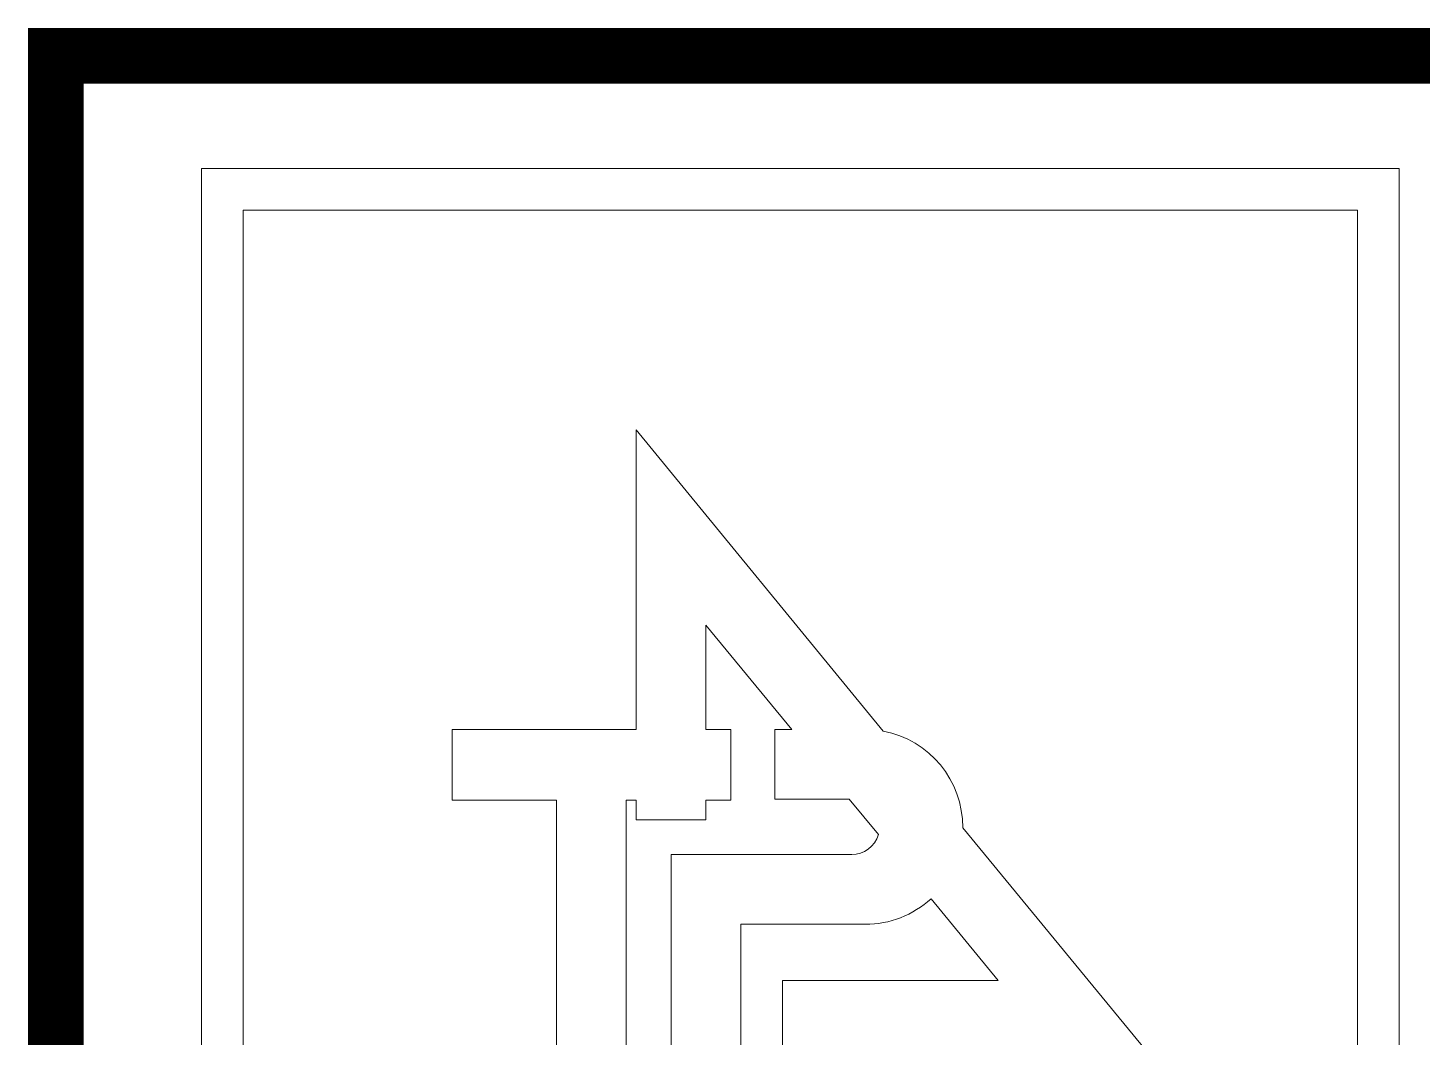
# Paper-space layout 'Presentation A0' of a CAD drawing. Header units: inches. Extents: x 0 to 46.5, y 0 to 35.5.
# Drawn here: x 45.116 to 45.967, y 0.804 to 1.42 of the extents above; entities that cross this region are included whole.
import ezdxf
from ezdxf.enums import TextEntityAlignment as Align

# ---------------------------------------------------------------- set-up
doc = ezdxf.new("R2010")
doc.units = ezdxf.units.IN
for name, color, linetype, lineweight in [('G-ANNO-TEXT-BOLD', 1, 'Continuous', 15), ('G-ANNO-TTLB', 7, 'Continuous', 50), ('G-PAPR-BORD', 252, 'Continuous', 5), ('G-PAPR-GRAY', 251, 'Continuous', 15), ('G-PAPR-THIN', 20, 'Continuous', 5)]:
    doc.layers.add(name, color=color, linetype=linetype, lineweight=lineweight)
doc.styles.add('BG', font='bgothl.ttf')

# ---------------------------------------------------------------- blocks, each defined once
blk = doc.blocks.new('TPA Logo master')
at = {"layer": 'G-PAPR-BORD'}
blk.add_line((4.3135, 3.3888), (4.1269, 3.6155), dxfattribs=at)
blk.add_lwpolyline([(4.1269, 3.6155), (3.6546, 3.6155), (3.6546, 4.0592), (3.7618, 4.0592), (3.2151, 4.7235), (3.2151, 4.0592), (3.3727, 4.0592), (3.3727, 3.6092), (3.2151, 3.6092), (3.2151, 3.4831), (2.7714, 3.4831), (2.7714, 3.6092), (2.7071, 3.6092), (2.7071, 2.0165)], dxfattribs=at)
for points in [[(2.2634, 2.0165), (2.2634, 3.6092), (1.5978, 3.6092), (1.5978, 4.0592), (2.7714, 4.0592), (2.7714, 5.9679), (4.3448, 4.0485, -0.362073), (4.851, 3.4332), (6.0157, 2.0175)], [(3.7018, 2.0165), (3.7018, 2.4602), (5.0776, 2.4602), (4.6491, 2.9809, -0.188149), (4.2304, 2.8178), (3.4374, 2.8178), (3.4374, 1.6641)], [(2.9937, 1.6641), (2.9937, 3.2615), (4.1436, 3.2615, 0.333047), (4.3135, 3.3888, 0.333047)]]:
    blk.add_lwpolyline(points, format="xyb", dxfattribs=at)
blk.add_open_spline([(0.2662, 7.3658), (0.2662, 7.3658), (7.3658, 7.3658), (7.3658, 7.3658), (7.3658, 7.3658), (7.3658, 7.3658), (7.3658, 0.2662), (7.3658, 0.2662), (7.3658, 0.2662), (7.3658, 0.2662), (0.2662, 0.2662), (0.2662, 0.2662), (0.2662, 0.2662), (0.2662, 0.2662), (0.2662, 7.3658), (0.2662, 7.3658)], degree=3, knots=[0, 0, 0, 0, 0.25, 0.25, 0.25, 0.25, 0.5, 0.5, 0.5, 0.5, 0.75, 0.75, 0.75, 0.75, 1, 1, 1, 1], dxfattribs=at)
at = {"layer": 'G-PAPR-THIN'}
blk.add_lwpolyline([(2.6157, 0), (0, 0), (0, 7.632), (7.6321, 7.632), (7.6321, 0), (5.0451, 0)], dxfattribs=at)
blk = doc.blocks.new('*U157')
at = {"layer": 'G-PAPR-GRAY', "const_width": 0.866}
blk.add_lwpolyline([(1146.376, 12.541), (1169.459, 12.541), (1169.459, 35.624), (1146.376, 35.624)], close=True, dxfattribs=at)
at = {"xscale": 2.432983283949462, "yscale": 2.432983283949462, "zscale": 2.432983283949462}
blk.add_blockref('TPA Logo master', (1148.633, 15.311), dxfattribs=at)
at = {"layer": 'G-ANNO-TEXT-BOLD', "style": 'BG'}
blk.add_attdef('PRESENTATION_TITLE', text='', height=5, dxfattribs=at).set_placement((20.69, 31.381), align=Align.TOP_LEFT)
for tag, p in [('PRESENTATION_SCALE', (653.166, 29.26)), ('PRESENTATION_DATE', (654.072, 17.965))]:
    blk.add_attdef(tag, text='', height=2.7, dxfattribs=at).set_placement(p, align=Align.MIDDLE)
blk.add_attdef('PRESENTATION_LEVEL', text='', height=5, dxfattribs=at).set_placement((857.106, 24.083), align=Align.MIDDLE_CENTER)
blk.add_attdef('ADDRESS', (20.69, 17.463), '', height=5, dxfattribs=at)

psp = doc.layouts.new('Presentation A0')

# ---------------------------------------------------------------- block references
at = {"layer": 'G-ANNO-TTLB', "xscale": 0.03937007874015748, "yscale": 0.03937007874015748, "zscale": 0.03937007874015748}
psp.add_blockref('*U157', (0, 0), dxfattribs=at)

doc.saveas('drawing.dxf')
